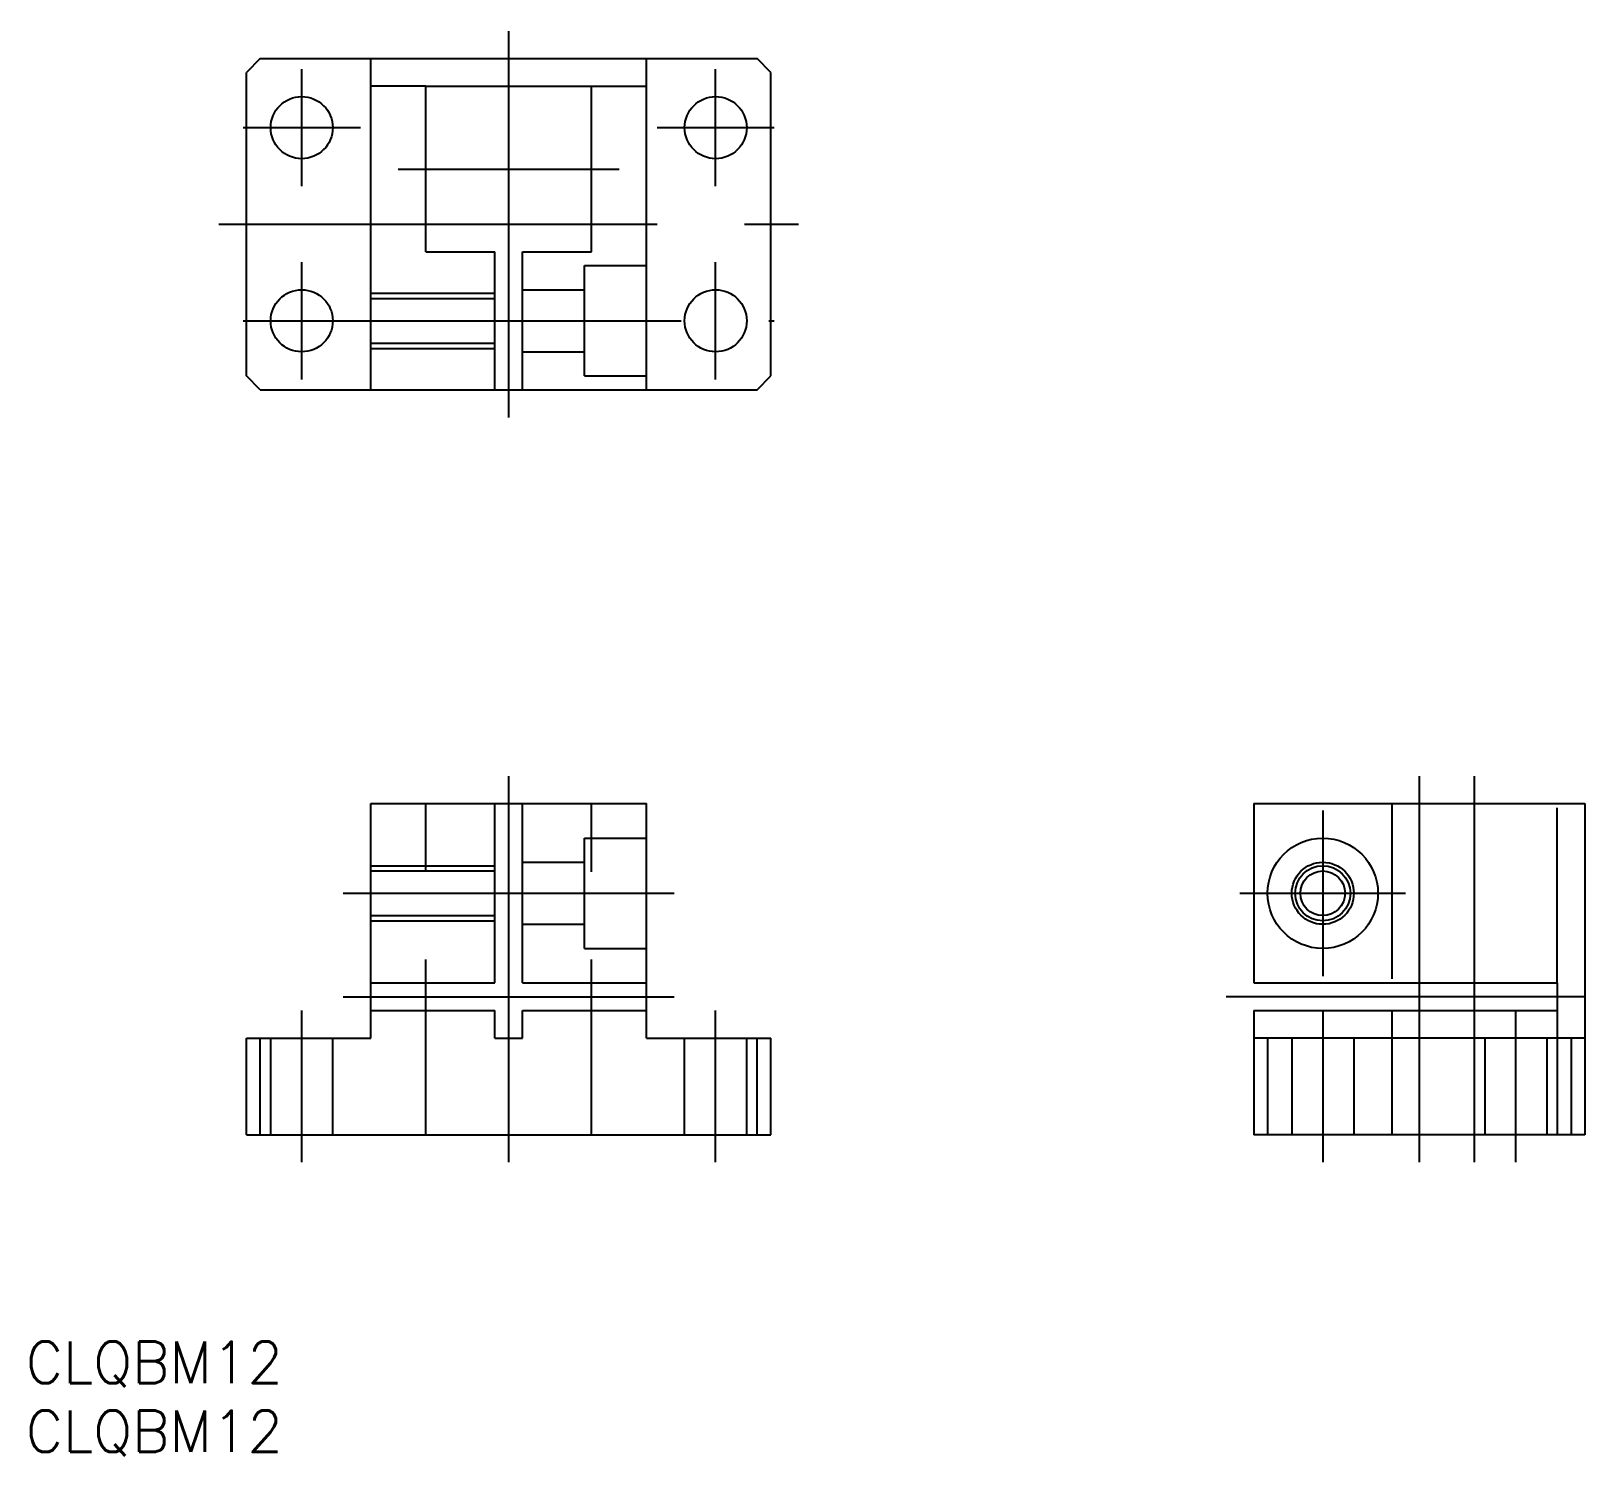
# Model space of a CAD drawing. Extents: x -35 to 78, y -23 to 80.
import ezdxf

# ---------------------------------------------------------------- set-up
doc = ezdxf.new("R2010")
doc.units = 0
doc.linetypes.add('CENTER', pattern=[50.8, 31.75, -6.35, 6.35, -6.35])
doc.linetypes.add('DASHED', pattern=[19.05, 12.7, -6.35])
doc.layers.get('0').update_dxf_attribs({"linetype": 'CONTINUOUS'})
doc.layers.add('CENTER', color=1, linetype='CONTINUOUS')
doc.styles.get("Standard").update_dxf_attribs({"font": 'txt.shx', "height": 3, "bigfont": 'bigfont.shx'})

msp = doc.modelspace()

# ---------------------------------------------------------------- linework, layer by layer
at = {"color": 7, "linetype": 'CONTINUOUS'}
for p, q in [((-18, 78), (-19, 77)), ((-18, 78), (18, 78)), ((-10, 54), (-10, 78)), ((10, 54), (10, 78)), ((19, 77), (18, 78)), ((-19, 55), (-19, 77)), ((19, 55), (19, 77)), ((-6, 64), (-6, 76)), ((-6, 76), (6, 76)), ((6, 64), (6, 76)), ((-6, 64), (-1, 64)), ((-1, 54), (-1, 64)), ((1, 54), (1, 64)), ((1, 64), (6, 64)), ((-18, 54), (-19, 55)), ((18, 54), (19, 55)), ((-18, 54), (18, 54)), ((-10, 24), (10, 24)), ((-10, 7), (-10, 24)), ((-1, 11), (-1, 24)), ((1, 11), (1, 24)), ((10, 7), (10, 24)), ((54, 24), (78, 24)), ((54, 24), (54, 11)), ((78, 24), (78, 0)), ((-10, 11), (-1, 11)), ((1, 11), (10, 11)), ((54, 11), (76, 11)), ((76, 11), (76, 9)), ((-10, 9), (-1, 9)), ((-1, 7), (-1, 9)), ((1, 7), (1, 9)), ((1, 9), (10, 9)), ((54, 9), (76, 9)), ((54, 9), (54, 0)), ((-19, 7), (-10, 7)), ((-19, 0), (-19, 7)), ((-18, 0), (-18, 7)), ((-1, 7), (1, 7)), ((10, 7), (19, 7)), ((18, 0), (18, 7)), ((19, 0), (19, 7)), ((78, 7), (54, 7)), ((55, 7), (55, 0)), ((77, 7), (77, 0)), ((-19, 0), (19, 0)), ((78, 0), (54, 0))]:
    msp.add_line(p, q, dxfattribs=at)
at = {"color": 3, "linetype": 'DASHED'}
for p, q in [((-6, 76), (-10, 76)), ((6, 76), (10, 76)), ((5.5, 55), (5.5, 63)), ((5.5, 63), (10, 63)), ((-10, 61), (-1, 61)), ((1, 61.25), (5.5, 61.25)), ((-10, 60.62), (-1, 60.62)), ((-10, 57.38), (-1, 57.38)), ((-10, 57), (-1, 57)), ((1, 56.75), (5.5, 56.75)), ((5.5, 55), (10, 55)), ((-6, 0), (-6, 24)), ((6, 0), (6, 24)), ((64, 24), (64, 11)), ((76, 11), (76, 24)), ((5.5, 21.5), (10, 21.5)), ((5.5, 13.5), (5.5, 21.5)), ((-10, 19.5), (-1, 19.5)), ((1, 19.75), (5.5, 19.75)), ((-10, 19.12), (-1, 19.12)), ((-10, 15.88), (-1, 15.88)), ((-10, 15.5), (-1, 15.5)), ((1, 15.25), (5.5, 15.25)), ((5.5, 13.5), (10, 13.5)), ((64, 9), (64, 0)), ((76, 9), (76, 0)), ((-17.25, 0), (-17.25, 7)), ((-12.75, 0), (-12.75, 7)), ((12.75, 0), (12.75, 7)), ((17.25, 0), (17.25, 7)), ((56.75, 7), (56.75, 0)), ((61.25, 7), (61.25, 0)), ((70.75, 7), (70.75, 0)), ((75.25, 7), (75.25, 0))]:
    msp.add_line(p, q, dxfattribs=at)
at = {"color": 7, "linetype": 'CONTINUOUS'}
for centre, radius in [((-15, 73), 2.25), ((15, 73), 2.25), ((-15, 59), 2.25), ((15, 59), 2.25), ((59, 17.5), 4), ((59, 17.5), 2.25), ((59, 17.5), 1.62)]:
    msp.add_circle(centre, radius, dxfattribs=at)
at = {"color": 3, "linetype": 'CONTINUOUS'}
msp.add_circle((59, 17.5), 2, dxfattribs=at)
at = {"layer": 'CENTER', "color": 1, "linetype": 'CENTER'}
for p, q in [((0, 52), (0, 80)), ((-15, 68.75), (-15, 77.25)), ((15, 68.75), (15, 77.25)), ((-19.25, 73), (-10.75, 73)), ((10.75, 73), (19.25, 73)), ((-8, 70), (8, 70)), ((-21, 66), (21, 66)), ((-15, 54.75), (-15, 63.25)), ((15, 54.75), (15, 63.25)), ((-19.25, 59), (19.25, 59)), ((0, -2), (0, 26)), ((66, -2), (66, 26)), ((70, -2), (70, 26)), ((59, 23.5), (59, 11.5)), ((-12, 17.5), (12, 17.5)), ((53, 17.5), (65, 17.5)), ((-12, 10), (12, 10)), ((78, 10), (52, 10)), ((-15, -2), (-15, 9)), ((15, -2), (15, 9)), ((59, 9), (59, -2)), ((73, -2), (73, 9))]:
    msp.add_line(p, q, dxfattribs=at)

# ---------------------------------------------------------------- texts
at = {"color": 7, "linetype": 'CONTINUOUS'}
for p in [(-35, -18), (-35, -23)]:
    msp.add_text('CLQBM12', height=3, dxfattribs=at).set_placement(p)

doc.saveas('drawing.dxf')
